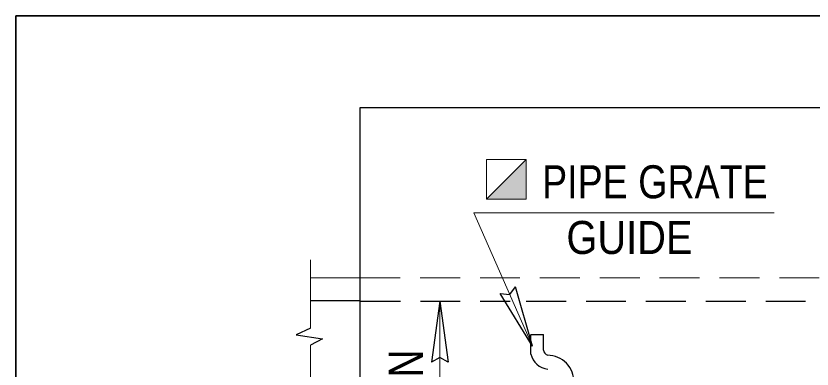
# Model space of a CAD drawing. Extents: x -483 to -38, y -358 to 186.
# Drawn here: x -298.36 to -268.44, y -196.11 to -182.83 of the extents above; entities that cross this region are included whole.
import ezdxf

# ---------------------------------------------------------------- set-up
doc = ezdxf.new("R2010")
doc.units = 0
doc.header["$LTSCALE"] = 0.5
for name, pattern in [('LONG_DASHED', [7.5, 6, -1.5]), ('MEDIUM_DASHED', [4.5, 3, -1.5]), ('SHORT_DASHED', [2.7, 1.5, -1.2])]:
    doc.linetypes.add(name, pattern=pattern)
doc.layers.add('1', color=7, linetype='Continuous', lineweight=13)

msp = doc.modelspace()

# ---------------------------------------------------------------- hatches: boundary and pattern name
at = {"layer": '1'}
msp.add_hatch(color=256, dxfattribs=at).paths.add_polyline_path([(-280.6779, -189.7246), (-279.1805, -188.2272), (-279.1805, -189.7246)])

# ---------------------------------------------------------------- linework, layer by layer
at = {"layer": '1', "lineweight": 35}
for p, q in [((-298.3571, -182.8307), (-298.3571, -258.5859)), ((-215.2592, -182.8307), (-298.3571, -182.8307))]:
    msp.add_line(p, q, dxfattribs=at)
at = {"layer": '1', "lineweight": 25}
for p, q in [((-285.4154, -220.5806), (-285.4154, -186.2728)), ((-285.4154, -186.2728), (-221.8782, -186.2728)), ((-278.9413, -195.2493), (-280.1589, -193.2738)), ((-278.9413, -195.2493), (-279.5809, -193.0186)), ((-287.2856, -193.5382), (-285.4154, -193.5382)), ((-282.4283, -193.5555), (-282.7442, -195.8546)), ((-282.4283, -193.5555), (-282.1124, -195.8546))]:
    msp.add_line(p, q, dxfattribs=at)
at = {"layer": '1'}
for p, q in [((-281.153, -190.24), (-269.8625, -190.24)), ((-281.153, -190.24), (-278.9413, -195.2493)), ((-287.2856, -194.5772), (-287.2856, -192.0102)), ((-287.2856, -192.6821), (-285.4154, -192.6821)), ((-282.4283, -193.5555), (-282.4283, -200.5881)), ((-287.2856, -198.8702), (-287.2856, -195.2121))]:
    msp.add_line(p, q, dxfattribs=at)
at = {"layer": '1', "linetype": 'MEDIUM_DASHED'}
msp.add_line((-285.4154, -192.6821), (-248.1889, -192.6821), dxfattribs=at)
at = {"layer": '1', "linetype": 'MEDIUM_DASHED', "lineweight": 25}
for p, q in [((-285.4068, -193.5555), (-279.7787, -193.5555)), ((-279.1796, -193.5555), (-247.7924, -193.5555))]:
    msp.add_line(p, q, dxfattribs=at)
at = {"layer": '1', "linetype": 'SHORT_DASHED', "lineweight": 25}
for p, q in [((-279.0099, -195.5467), (-279.0099, -194.8185)), ((-278.9938, -194.8185), (-278.5276, -194.8185)), ((-278.5276, -195.4016), (-278.5276, -194.8185))]:
    msp.add_line(p, q, dxfattribs=at)
at = {"layer": '1', "linetype": 'LONG_DASHED'}
msp.add_lwpolyline([(-280.6779, -189.7246), (-279.1805, -188.2272), (-279.1805, -189.7246)], close=True, dxfattribs=at)
at = {"layer": '1'}
msp.add_lwpolyline([(-280.6779, -189.7246), (-279.1805, -189.7246), (-279.1805, -188.2272), (-280.6779, -188.2272)], close=True, dxfattribs=at)
at = {"layer": '1', "lineweight": 25}
for points in [[(-280.1589, -193.2738), (-279.7951, -193.3076), (-279.5809, -193.0186)], [(-287.2856, -194.5772), (-287.8206, -194.8303), (-286.838, -194.9752), (-287.2856, -195.2121)], [(-282.1124, -195.8546), (-282.4316, -195.6767), (-282.7442, -195.8546)]]:
    msp.add_lwpolyline(points, dxfattribs=at)
for centre, radius, start, end in [((-278.2915, -195.3781), 0.7379, 193.20429, 264.22165), ((-278.3039, -195.3771), 0.225, 186.23913, 252.23401), ((-278.3861, -196.5939), 1.0026, 358.9946, 89.22842)]:
    msp.add_arc(centre, radius, start, end, dxfattribs=at)

# ---------------------------------------------------------------- texts
at = {"layer": '1'}
for s, width, p in [('PIPE GRATE', 0.85, (-278.5823, -189.6916)), ('GUIDE', 0.9, (-277.6679, -191.7855))]:
    msp.add_text(s, height=1.243, dxfattribs=dict(at, width=width)).set_placement(p)
at = {"layer": '1', "width": 0.85}
msp.add_text('SPAN', height=1.292, rotation=90, dxfattribs=at).set_placement((-283.0575, -199.3716))

doc.saveas('drawing.dxf')
